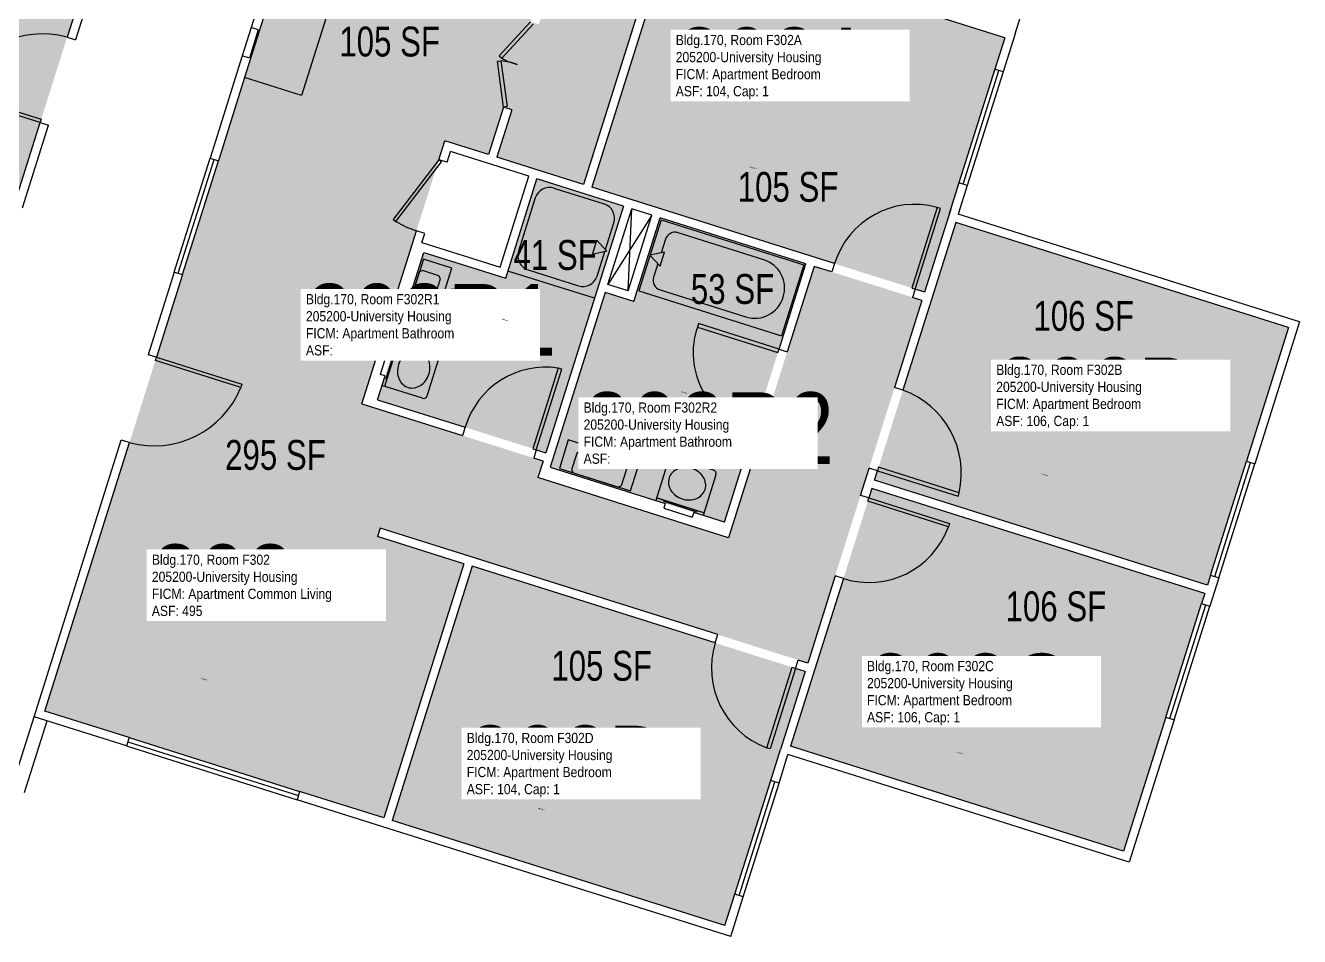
# Model space of a CAD drawing. Header units: inches. Extents: x -56 to 1185, y -144 to 3121.
# Drawn here: x 558 to 1071, y 2172 to 2539 of the extents above; entities that cross this region are included whole.
import ezdxf
from ezdxf.enums import TextEntityAlignment as Align

# ---------------------------------------------------------------- set-up
doc = ezdxf.new("R2010")
doc.units = ezdxf.units.IN
doc.header["$LTSCALE"] = 10
doc.header["$MEASUREMENT"] = 0
for name, color, linetype in [('A-DOOR', 2, 'CONTINUOUS'), ('A-FLOR', 3, 'CONTINUOUS'), ('A-GLAZ', 1, 'CONTINUOUS'), ('A-IDEN-RNUM', 7, 'CONTINUOUS'), ('A-IDEN-SNUM', 4, 'CONTINUOUS'), ('A-IDEN-VNUM', 4, 'CONTINUOUS'), ('A-WALL', 5, 'CONTINUOUS'), ('AREA-TEXT', 3, 'CONTINUOUS'), ('P-SANR-FIXT', 2, 'CONTINUOUS'), ('Rooms-Category-Color', 7, 'CONTINUOUS'), ('Rooms-College-Color', 7, 'CONTINUOUS'), ('Rooms-Department-Color', 7, 'CONTINUOUS'), ('Rooms-Division-Color', 7, 'CONTINUOUS'), ('Rooms-Information', 7, 'CONTINUOUS')]:
    doc.layers.add(name, color=color, linetype=linetype)
doc.styles.add('CP_AREA', font='arial.ttf', dxfattribs={"height": 15})
doc.styles.add('CP_ROOMSNUMBER', font='arial.ttf', dxfattribs={"height": 1})
doc.styles.add('CP_ROOMVNUMBER', font='arial.ttf', dxfattribs={"width": 0.85, "height": 0.075})

msp = doc.modelspace()

# ---------------------------------------------------------------- hatches: boundary and pattern name
at = {"layer": 'Rooms-Category-Color', "true_color": 0x728ef3}
for points in [[(255.85, 2476.55), (301.85, 2622.47), (474, 2568.2), (475.06, 2571.54), (440.24, 2582.51), (472.49, 2684.8), (608.87, 2641.81), (528.52, 2386.92), (448.88, 2412.03), (482.26, 2517.89), (408.35, 2541.19), (410.75, 2548.82), (333.97, 2573.03), (299.25, 2462.87)], [(814.87, 2576.87), (782.62, 2474.58), (747.81, 2485.55), (753.83, 2504.63), (750.49, 2505.68), (744.47, 2486.61), (646.24, 2517.57), (678.49, 2619.86), (776.72, 2588.89), (761.31, 2540.02), (764.65, 2538.96), (780.06, 2587.84), (814.87, 2576.87)], [(919.98, 2431.27), (952.22, 2533.56), (818.23, 2575.8), (785.98, 2473.52)], [(918.91, 2427.95), (872.91, 2282.03), (700.76, 2336.29), (699.71, 2332.95), (734.52, 2321.98), (702.27, 2219.7), (565.89, 2262.69), (646.24, 2517.57), (726.84, 2492.16), (693.46, 2386.3), (766.42, 2363.3), (764.31, 2356.62), (841.08, 2332.42), (875.51, 2441.63)], [(798.74, 2465.83), (767.47, 2366.64), (699.76, 2387.99), (718.43, 2447.24), (751.34, 2436.87), (763.93, 2476.8)], [(872.18, 2442.68), (839.4, 2338.72), (769.3, 2360.82), (791.44, 2431.04), (802.88, 2427.43), (813.52, 2461.17)], [(899.79, 2355.59), (932.49, 2459.31), (1066.48, 2417.06), (1033.78, 2313.34)], [(866.04, 2248.53), (898.73, 2352.25), (1032.73, 2310.01), (1000.03, 2206.29)], [(737.87, 2320.92), (705.62, 2218.63), (839.62, 2176.39), (871.87, 2278.67)]]:
    msp.add_hatch(color=171, dxfattribs=at).paths.add_polyline_path(points)
at = {"layer": 'Rooms-College-Color', "true_color": 0xadadad}
for points in [[(255.85, 2476.55), (301.85, 2622.47), (474, 2568.2), (475.06, 2571.54), (440.24, 2582.51), (472.49, 2684.8), (608.87, 2641.81), (528.52, 2386.92), (448.88, 2412.03), (482.26, 2517.89), (408.35, 2541.19), (410.75, 2548.82), (333.97, 2573.03), (299.25, 2462.87)], [(814.87, 2576.87), (782.62, 2474.58), (747.81, 2485.55), (753.83, 2504.63), (750.49, 2505.68), (744.47, 2486.61), (646.24, 2517.57), (678.49, 2619.86), (776.72, 2588.89), (761.31, 2540.02), (764.65, 2538.96), (780.06, 2587.84), (814.87, 2576.87)], [(919.98, 2431.27), (952.22, 2533.56), (818.23, 2575.8), (785.98, 2473.52)], [(918.91, 2427.95), (872.91, 2282.03), (700.76, 2336.29), (699.71, 2332.95), (734.52, 2321.98), (702.27, 2219.7), (565.89, 2262.69), (646.24, 2517.57), (726.84, 2492.16), (693.46, 2386.3), (766.42, 2363.3), (764.31, 2356.62), (841.08, 2332.42), (875.51, 2441.63)], [(798.74, 2465.83), (767.47, 2366.64), (699.76, 2387.99), (718.43, 2447.24), (751.34, 2436.87), (763.93, 2476.8)], [(872.18, 2442.68), (839.4, 2338.72), (769.3, 2360.82), (791.44, 2431.04), (802.88, 2427.43), (813.52, 2461.17)], [(899.79, 2355.59), (932.49, 2459.31), (1066.48, 2417.06), (1033.78, 2313.34)], [(866.04, 2248.53), (898.73, 2352.25), (1032.73, 2310.01), (1000.03, 2206.29)], [(737.87, 2320.92), (705.62, 2218.63), (839.62, 2176.39), (871.87, 2278.67)]]:
    msp.add_hatch(color=253, dxfattribs=at).paths.add_polyline_path(points)
at = {"layer": 'Rooms-Department-Color', "true_color": 0x604aed}
for points in [[(255.85, 2476.55), (301.85, 2622.47), (474, 2568.2), (475.06, 2571.54), (440.24, 2582.51), (472.49, 2684.8), (608.87, 2641.81), (528.52, 2386.92), (448.88, 2412.03), (482.26, 2517.89), (408.35, 2541.19), (410.75, 2548.82), (333.97, 2573.03), (299.25, 2462.87)], [(814.87, 2576.87), (782.62, 2474.58), (747.81, 2485.55), (753.83, 2504.63), (750.49, 2505.68), (744.47, 2486.61), (646.24, 2517.57), (678.49, 2619.86), (776.72, 2588.89), (761.31, 2540.02), (764.65, 2538.96), (780.06, 2587.84), (814.87, 2576.87)], [(919.98, 2431.27), (952.22, 2533.56), (818.23, 2575.8), (785.98, 2473.52)], [(918.91, 2427.95), (872.91, 2282.03), (700.76, 2336.29), (699.71, 2332.95), (734.52, 2321.98), (702.27, 2219.7), (565.89, 2262.69), (646.24, 2517.57), (726.84, 2492.16), (693.46, 2386.3), (766.42, 2363.3), (764.31, 2356.62), (841.08, 2332.42), (875.51, 2441.63)], [(798.74, 2465.83), (767.47, 2366.64), (699.76, 2387.99), (718.43, 2447.24), (751.34, 2436.87), (763.93, 2476.8)], [(872.18, 2442.68), (839.4, 2338.72), (769.3, 2360.82), (791.44, 2431.04), (802.88, 2427.43), (813.52, 2461.17)], [(899.79, 2355.59), (932.49, 2459.31), (1066.48, 2417.06), (1033.78, 2313.34)], [(866.04, 2248.53), (898.73, 2352.25), (1032.73, 2310.01), (1000.03, 2206.29)], [(737.87, 2320.92), (705.62, 2218.63), (839.62, 2176.39), (871.87, 2278.67)]]:
    msp.add_hatch(color=173, dxfattribs=at).paths.add_polyline_path(points)
at = {"layer": 'Rooms-Division-Color', "true_color": 0x604aed}
for points in [[(255.85, 2476.55), (301.85, 2622.47), (474, 2568.2), (475.06, 2571.54), (440.24, 2582.51), (472.49, 2684.8), (608.87, 2641.81), (528.52, 2386.92), (448.88, 2412.03), (482.26, 2517.89), (408.35, 2541.19), (410.75, 2548.82), (333.97, 2573.03), (299.25, 2462.87)], [(814.87, 2576.87), (782.62, 2474.58), (747.81, 2485.55), (753.83, 2504.63), (750.49, 2505.68), (744.47, 2486.61), (646.24, 2517.57), (678.49, 2619.86), (776.72, 2588.89), (761.31, 2540.02), (764.65, 2538.96), (780.06, 2587.84), (814.87, 2576.87)], [(919.98, 2431.27), (952.22, 2533.56), (818.23, 2575.8), (785.98, 2473.52)], [(918.91, 2427.95), (872.91, 2282.03), (700.76, 2336.29), (699.71, 2332.95), (734.52, 2321.98), (702.27, 2219.7), (565.89, 2262.69), (646.24, 2517.57), (726.84, 2492.16), (693.46, 2386.3), (766.42, 2363.3), (764.31, 2356.62), (841.08, 2332.42), (875.51, 2441.63)], [(798.74, 2465.83), (767.47, 2366.64), (699.76, 2387.99), (718.43, 2447.24), (751.34, 2436.87), (763.93, 2476.8)], [(872.18, 2442.68), (839.4, 2338.72), (769.3, 2360.82), (791.44, 2431.04), (802.88, 2427.43), (813.52, 2461.17)], [(899.79, 2355.59), (932.49, 2459.31), (1066.48, 2417.06), (1033.78, 2313.34)], [(866.04, 2248.53), (898.73, 2352.25), (1032.73, 2310.01), (1000.03, 2206.29)], [(737.87, 2320.92), (705.62, 2218.63), (839.62, 2176.39), (871.87, 2278.67)]]:
    msp.add_hatch(color=173, dxfattribs=at).paths.add_polyline_path(points)

# ---------------------------------------------------------------- linework, layer by layer
at = {"layer": 'A-DOOR'}
for p, q in [((761.32, 2540.01), (748.74, 2526.31)), ((749.78, 2525.36), (762.36, 2539.05)), ((748.05, 2524.11), (749.45, 2524.3)), ((750.49, 2505.68), (748.05, 2524.11)), ((748.74, 2526.31), (749.78, 2525.36)), ((749.45, 2524.3), (751.9, 2505.86)), ((564, 2499.46), (529.66, 2510.29)), ((530.09, 2511.64), (564.42, 2500.81)), ((751.9, 2505.86), (750.49, 2505.68)), ((564.42, 2500.81), (564, 2499.46)), ((724.43, 2484.53), (706.05, 2460.47)), ((707.17, 2459.61), (725.55, 2483.68)), ((725.55, 2483.68), (724.43, 2484.53)), ((925.02, 2465.33), (914.8, 2432.9)), ((916.15, 2432.48), (926.37, 2464.91)), ((926.37, 2464.91), (925.02, 2465.33)), ((706.05, 2460.47), (707.17, 2459.61)), ((914.8, 2432.9), (916.15, 2432.48)), ((828.93, 2418.56), (828.5, 2417.21)), ((828.5, 2417.21), (860.93, 2406.99)), ((861.36, 2408.34), (828.93, 2418.56)), ((860.93, 2406.99), (861.36, 2408.34)), ((610.34, 2403.68), (610.77, 2405.03)), ((644.68, 2392.86), (610.34, 2403.68)), ((610.77, 2405.03), (645.1, 2394.21)), ((772.53, 2400.69), (762.31, 2368.26)), ((763.66, 2367.84), (773.88, 2400.27)), ((773.88, 2400.27), (772.53, 2400.69)), ((645.1, 2394.21), (644.68, 2392.86)), ((762.31, 2368.26), (763.66, 2367.84)), ((901.41, 2360.76), (900.98, 2359.41)), ((900.98, 2359.41), (933.41, 2349.19)), ((933.83, 2350.54), (901.41, 2360.76)), ((933.41, 2349.19), (933.83, 2350.54)), ((897.1, 2347.09), (897.52, 2348.44)), ((929.52, 2336.87), (897.1, 2347.09)), ((897.52, 2348.44), (929.95, 2338.22)), ((929.95, 2338.22), (929.52, 2336.87)), ((856.47, 2247.88), (866.69, 2280.31)), ((868.04, 2279.88), (857.82, 2247.46)), ((866.69, 2280.31), (868.04, 2279.88)), ((857.82, 2247.46), (856.47, 2247.88))]:
    msp.add_line(p, q, dxfattribs=at)
for centre, radius, start, end in [((564.93, 2497.52), 37.6, 74.754, 157.9497), ((747.08, 2498.71), 25.7, 69.9013, 84.7065), ((762.51, 2547.68), 25.7, 240.2968, 255.102), ((916, 2432.79), 33.77, 74.5066, 162.9344), ((730.28, 2500.03), 46.56, 240.2319, 251.365), ((858.67, 2406.89), 31.88, 161.1186, 256.3225), ((767.5, 2367.21), 33.85, 81.4503, 163.4464), ((609.83, 2406.97), 37.6, 254.754, 337.9497), ((899.3, 2358.46), 35.43, 347.074, 70.3671), ((897.56, 2348.41), 33.98, 252.419, 340.1466), ((868.51, 2280.09), 34.38, 163.0601, 249.5054)]:
    msp.add_arc(centre, radius, start, end, dxfattribs=at)
at = {"layer": 'A-FLOR'}
for p, q in [((810.19, 2462.22), (792.5, 2434.37)), ((800.61, 2431.82), (802.08, 2464.77))]:
    msp.add_line(p, q, dxfattribs=at)
at = {"layer": 'A-GLAZ'}
for p, q in [((948.23, 2520.93), (933.8, 2475.15)), ((935.47, 2474.62), (949.9, 2520.4)), ((951.57, 2519.87), (937.14, 2474.09)), ((617.92, 2439.34), (632.35, 2485.12)), ((619.58, 2438.82), (634.02, 2484.6)), ((621.25, 2438.29), (635.69, 2484.07)), ((1035.05, 2317.4), (1049.49, 2363.18)), ((1036.72, 2316.88), (1051.15, 2362.66)), ((1038.39, 2316.35), (1052.82, 2362.13)), ((1017.01, 2260.18), (1031.44, 2305.96)), ((1018.68, 2259.65), (1033.11, 2305.43)), ((1020.35, 2259.13), (1034.78, 2304.91)), ((599.75, 2252.01), (668.42, 2230.36)), ((598.7, 2248.68), (667.36, 2227.03)), ((599.22, 2250.34), (667.89, 2228.7)), ((843.59, 2189.03), (858.03, 2234.81)), ((845.26, 2188.5), (859.7, 2234.28)), ((846.93, 2187.98), (861.36, 2233.76))]:
    msp.add_line(p, q, dxfattribs=at)
at = {"layer": 'A-WALL'}
for p, q in [((608.87, 2641.81), (574.82, 2533.8)), ((613.26, 2644.09), (578.16, 2532.74)), ((814.88, 2576.86), (782.63, 2474.57)), ((818.22, 2575.81), (785.97, 2473.52)), ((952.21, 2533.56), (818.22, 2575.81)), ((956.38, 2535.13), (961.19, 2550.39)), ((654.67, 2544.27), (646.25, 2517.57)), ((651.33, 2545.33), (648.92, 2537.7)), ((574.82, 2533.8), (578.16, 2532.74)), ((648.92, 2537.7), (645.31, 2526.25)), ((651.78, 2536.8), (648.18, 2525.35)), ((651.78, 2536.8), (648.92, 2537.7)), ((952.21, 2533.56), (948.23, 2520.93)), ((956.38, 2535.13), (951.57, 2519.87)), ((645.31, 2526.25), (632.35, 2485.12)), ((648.18, 2525.35), (645.31, 2526.25)), ((951.57, 2519.87), (948.23, 2520.93)), ((646.25, 2517.57), (635.69, 2484.07)), ((750.49, 2505.68), (744.48, 2486.6)), ((753.83, 2504.62), (747.82, 2485.55)), ((753.83, 2504.62), (750.49, 2505.68)), ((553.51, 2466.2), (564, 2499.46)), ((556.85, 2465.15), (567.33, 2498.41)), ((564, 2499.46), (567.33, 2498.41)), ((724.43, 2484.53), (726.84, 2492.16)), ((744.48, 2486.6), (726.84, 2492.16)), ((727.77, 2483.48), (729.12, 2487.77)), ((760.6, 2477.85), (729.12, 2487.77)), ((632.35, 2485.12), (635.69, 2484.07)), ((727.77, 2483.48), (724.43, 2484.53)), ((782.63, 2474.57), (747.82, 2485.55)), ((749.06, 2441.25), (760.6, 2477.85)), ((751.34, 2436.86), (763.93, 2476.8)), ((798.74, 2465.82), (763.93, 2476.8)), ((883.72, 2442.7), (785.97, 2473.52)), ((933.8, 2475.15), (929.89, 2462.75)), ((937.14, 2474.09), (933.53, 2462.65)), ((937.14, 2474.09), (933.8, 2475.15)), ((798.74, 2465.82), (767.47, 2366.64)), ((792.5, 2434.37), (802.08, 2464.77)), ((800.61, 2431.82), (810.19, 2462.22)), ((810.19, 2462.22), (802.08, 2464.77)), ((930.49, 2464.66), (919.97, 2431.28)), ((1070.86, 2419.35), (933.53, 2462.65)), ((802.89, 2427.42), (813.53, 2461.16)), ((872.18, 2442.67), (813.53, 2461.16)), ((932.48, 2459.31), (911.2, 2391.84)), ((1066.47, 2417.07), (932.48, 2459.31)), ((693.46, 2386.3), (715.41, 2455.92)), ((718.75, 2454.87), (715.41, 2455.92)), ((717.58, 2451.17), (718.75, 2454.87)), ((706.37, 2408.97), (718.44, 2447.23)), ((717.58, 2451.17), (749.06, 2441.25)), ((718.44, 2447.23), (751.34, 2436.86)), ((861.36, 2408.34), (872.18, 2442.67)), ((875.52, 2441.62), (864.7, 2407.28)), ((882.67, 2439.36), (875.52, 2441.62)), ((883.72, 2442.7), (882.67, 2439.36)), ((617.92, 2439.34), (607.43, 2406.08)), ((621.25, 2438.29), (610.77, 2405.03)), ((617.92, 2439.34), (621.25, 2438.29)), ((791.45, 2431.03), (769.31, 2360.81)), ((802.89, 2427.42), (791.45, 2431.03)), ((800.61, 2431.82), (792.5, 2434.37)), ((916.15, 2432.48), (915.1, 2429.14)), ((919.97, 2431.28), (916.15, 2432.48)), ((918.91, 2427.94), (907.86, 2392.89)), ((918.91, 2427.94), (915.1, 2429.14)), ((1066.47, 2417.07), (1049.49, 2363.18)), ((1070.86, 2419.35), (1052.82, 2362.13)), ((610.77, 2405.03), (607.43, 2406.08)), ((704.47, 2409.57), (700.86, 2398.12)), ((706.37, 2408.97), (704.47, 2409.57)), ((861.36, 2408.34), (864.7, 2407.28)), ((699.76, 2387.98), (702.77, 2397.52)), ((702.77, 2397.52), (700.86, 2398.12)), ((911.2, 2391.84), (907.86, 2392.89)), ((693.46, 2386.3), (734, 2373.52)), ((699.76, 2387.98), (735.05, 2376.86)), ((735.05, 2376.86), (734, 2373.52)), ((839.41, 2338.72), (851.13, 2375.91)), ((854.47, 2374.86), (841.09, 2332.42)), ((851.13, 2375.91), (854.47, 2374.86)), ((561.5, 2260.4), (596.6, 2371.75)), ((565.89, 2262.69), (599.94, 2370.7)), ((599.94, 2370.7), (596.6, 2371.75)), ((763.66, 2367.84), (762.61, 2364.5)), ((766.42, 2363.3), (762.61, 2364.5)), ((763.66, 2367.84), (767.47, 2366.64)), ((766.42, 2363.3), (764.32, 2356.62)), ((769.31, 2360.81), (815.56, 2346.23)), ((894.18, 2349.49), (897.64, 2360.46)), ((900.98, 2359.41), (897.64, 2360.46)), ((899.78, 2355.59), (900.98, 2359.41)), ((1049.49, 2363.18), (1052.82, 2362.13)), ((841.09, 2332.42), (764.32, 2356.62)), ((1033.77, 2313.35), (899.78, 2355.59)), ((897.52, 2348.44), (894.18, 2349.49)), ((898.72, 2352.26), (897.52, 2348.44)), ((1032.72, 2310.01), (898.72, 2352.26)), ((815.56, 2346.23), (814.96, 2344.32)), ((814.96, 2344.32), (826.41, 2340.72)), ((827.01, 2342.62), (826.41, 2340.72)), ((839.41, 2338.72), (827.01, 2342.62)), ((700.76, 2336.29), (699.71, 2332.95)), ((836.67, 2293.44), (700.76, 2336.29)), ((734.52, 2321.98), (699.71, 2332.95)), ((734.52, 2321.98), (702.27, 2219.69)), ((737.86, 2320.93), (705.61, 2218.64)), ((835.62, 2290.11), (737.86, 2320.93)), ((887.3, 2316.01), (866.03, 2248.54)), ((883.96, 2317.07), (872.91, 2282.02)), ((887.3, 2316.01), (883.96, 2317.07)), ((1035.05, 2317.4), (1033.77, 2313.35)), ((1038.39, 2316.35), (1034.78, 2304.91)), ((1035.05, 2317.4), (1038.39, 2316.35)), ((1032.72, 2310.01), (1031.44, 2305.96)), ((1031.44, 2305.96), (1034.78, 2304.91)), ((835.62, 2290.11), (836.67, 2293.44)), ((868.04, 2279.88), (869.1, 2283.22)), ((872.91, 2282.02), (869.1, 2283.22)), ((871.86, 2278.68), (861.94, 2247.21)), ((871.86, 2278.68), (868.04, 2279.88)), ((599.75, 2252.01), (565.89, 2262.69)), ((552.4, 2231.55), (561.5, 2260.4)), ((557.65, 2229.9), (566.75, 2258.75)), ((598.7, 2248.68), (561.5, 2260.4)), ((1017.01, 2260.18), (1000.02, 2206.29)), ((1020.35, 2259.13), (1002.31, 2201.9)), ((1017.01, 2260.18), (1020.35, 2259.13)), ((599.75, 2252.01), (598.7, 2248.68)), ((858.03, 2234.81), (861.94, 2247.21)), ((1000.02, 2206.29), (866.03, 2248.54)), ((861.36, 2233.76), (864.97, 2245.2)), ((1002.31, 2201.9), (864.97, 2245.2)), ((861.36, 2233.76), (858.03, 2234.81)), ((668.42, 2230.36), (667.36, 2227.03)), ((841.9, 2172), (667.36, 2227.03)), ((702.27, 2219.69), (668.42, 2230.36)), ((839.61, 2176.39), (705.61, 2218.64)), ((839.61, 2176.39), (843.59, 2189.03)), ((841.9, 2172), (846.93, 2187.98)), ((846.93, 2187.98), (843.59, 2189.03))]:
    msp.add_line(p, q, dxfattribs=at)
at = {"layer": 'P-SANR-FIXT'}
for p, q in [((701.38, 2612.64), (669.14, 2510.35)), ((669.14, 2510.35), (646.25, 2517.57)), ((770.79, 2473.06), (790.98, 2466.7)), ((763.27, 2469.14), (756.5, 2447.69)), ((791.5, 2448.39), (794.9, 2459.17)), ((813.94, 2460.38), (804.92, 2431.77)), ((813.94, 2460.38), (871.4, 2442.26)), ((786.24, 2446.43), (788.05, 2452.16)), ((788.05, 2452.16), (792.1, 2447.73)), ((815.67, 2452.53), (813.95, 2447.08)), ((855.19, 2444.28), (820.71, 2455.15)), ((792.1, 2447.73), (786.24, 2446.43)), ((788.14, 2437.71), (791.24, 2447.54)), ((815.28, 2447.37), (809.43, 2446.07)), ((809.43, 2446.07), (813.48, 2441.65)), ((813.48, 2441.65), (815.28, 2447.37)), ((718.22, 2444.55), (709.2, 2415.94)), ((729.67, 2440.94), (718.22, 2444.55)), ((720.65, 2412.33), (729.67, 2440.94)), ((812.56, 2442.65), (810.84, 2437.2)), ((871.4, 2442.26), (862.38, 2413.65)), ((716.57, 2439.3), (710.86, 2421.18)), ((717.82, 2439.96), (716.57, 2439.3)), ((724.5, 2437.85), (717.82, 2439.96)), ((724.1, 2433.26), (725.15, 2436.6)), ((725.15, 2436.6), (724.5, 2437.85)), ((787.06, 2428.75), (752.24, 2439.72)), ((760.42, 2440.16), (780.61, 2433.79)), ((722.13, 2430.27), (724.1, 2433.26)), ((804.92, 2431.77), (862.38, 2413.65)), ((813.46, 2432.17), (847.94, 2421.3)), ((720.59, 2425.45), (722.08, 2430.17)), ((710.86, 2421.18), (711.51, 2419.93)), ((719.49, 2418.64), (720.49, 2421.82)), ((720.49, 2421.82), (720.59, 2425.45)), ((709.2, 2415.94), (720.65, 2412.33)), ((711.51, 2419.93), (718.18, 2417.82)), ((718.18, 2417.82), (719.29, 2418.4)), ((702.64, 2393.37), (708.65, 2412.44)), ((708.65, 2412.44), (703.54, 2396.23)), ((723.91, 2407.63), (707.58, 2412.78)), ((707.27, 2409.73), (703.06, 2396.38)), ((707.75, 2409.58), (707.27, 2409.73)), ((719.78, 2389.54), (724.89, 2405.75)), ((703.54, 2396.23), (703.06, 2396.38)), ((717.9, 2388.56), (701.56, 2393.71)), ((776.56, 2371.77), (772.95, 2360.32)), ((805.17, 2362.75), (776.56, 2371.77)), ((779.96, 2366.32), (777.9, 2359.81)), ((781.26, 2367.14), (780.16, 2366.57)), ((784.6, 2366.09), (781.26, 2367.14)), ((787.59, 2364.11), (784.6, 2366.09)), ((792.35, 2362.59), (787.69, 2364.06)), ((834.99, 2359.64), (818.78, 2364.75)), ((772.95, 2360.32), (801.57, 2351.3)), ((777.9, 2359.81), (778.56, 2358.55)), ((796.05, 2362.48), (792.47, 2362.57)), ((799.22, 2361.48), (796.05, 2362.48)), ((797.93, 2353.49), (800.04, 2360.17)), ((800.04, 2360.17), (799.46, 2361.27)), ((801.57, 2351.3), (805.17, 2362.75)), ((816.9, 2363.77), (811.75, 2347.43)), ((778.56, 2358.55), (796.68, 2352.84)), ((835.97, 2357.75), (830.82, 2341.42)), ((796.68, 2352.84), (797.93, 2353.49)), ((831.16, 2342.49), (812.09, 2348.51)), ((812.09, 2348.51), (828.3, 2343.4)), ((814.95, 2347.61), (814.8, 2347.13)), ((814.8, 2347.13), (828.15, 2342.92)), ((828.3, 2343.4), (828.15, 2342.92))]:
    msp.add_line(p, q, dxfattribs=at)
for centre, radius, start, end in [((768.99, 2467.34), 6, 72.5017, 162.5017), ((789.18, 2460.97), 6, 342.5017, 72.5017), ((819.5, 2451.32), 4.02, 72.5017, 162.5017), ((762.22, 2445.88), 6, 162.5017, 252.5017), ((851.56, 2432.79), 12.05, 252.5017, 72.5017), ((782.42, 2439.52), 6, 252.5017, 342.5017), ((814.67, 2436), 4.02, 162.5017, 252.5017), ((729.95, 2424.38), 7.89, 111.9741, 135.8005), ((730.49, 2423.04), 9.33, 91.337, 111.9741), ((730.53, 2421.19), 11.18, 72.5017, 91.337), ((731.87, 2423.55), 8.55, 53.6663, 76.2771), ((722.47, 2430.04), 0.418, 146.5563, 162.5017), ((728.81, 2425.48), 6.3, 162.5017, 189.2028), ((728.81, 2425.48), 6.3, 135.8005, 162.5017), ((730.86, 2422.18), 10.24, 33.0292, 53.6663), ((732.84, 2423.47), 7.89, 9.2028, 33.0292), ((730.38, 2425.74), 7.89, 189.2028, 213.0292), ((731.59, 2426.52), 9.33, 213.0292, 233.6663), ((734.4, 2423.72), 6.3, 315.8005, 342.5017), ((734.4, 2423.72), 6.3, 342.5017, 9.2028), ((719.09, 2418.77), 0.418, 297.5017, 342.5017), ((732.68, 2428.01), 11.18, 233.6663, 252.5017), ((732.68, 2428.01), 11.18, 252.5017, 271.337), ((732.73, 2426.16), 9.33, 271.337, 291.9741), ((733.27, 2424.83), 7.89, 291.9741, 315.8005), ((715.72, 2400.19), 7.65, 122.4007, 143.2723), ((715.16, 2401.09), 6.59, 98.6932, 122.4007), ((714.98, 2402.25), 5.42, 72.5017, 98.6932), ((714.98, 2402.25), 5.42, 46.3101, 72.5017), ((714.17, 2401.4), 6.59, 22.6026, 46.3101), ((723.46, 2406.2), 1.5, 342.5017, 72.5017), ((716.8, 2399.39), 9, 162.5017, 181.731), ((716.8, 2399.39), 9, 143.2723, 162.5017), ((713.19, 2400.99), 7.65, 1.731, 22.6026), ((711.84, 2400.95), 9, 342.5017, 1.731), ((715.46, 2399.35), 7.65, 181.731, 202.6026), ((714.48, 2398.94), 6.59, 202.6026, 226.3101), ((712.92, 2400.15), 7.65, 302.4007, 323.2723), ((711.84, 2400.95), 9, 323.2723, 342.5017), ((713.67, 2398.09), 5.42, 226.3101, 252.5017), ((713.67, 2398.09), 5.42, 252.5017, 278.6932), ((713.49, 2399.25), 6.59, 278.6932, 302.4007), ((718.35, 2389.99), 1.5, 252.5017, 342.5017), ((795.68, 2372.85), 10.24, 123.0292, 143.6663), ((794.39, 2374.83), 7.89, 99.2028, 123.0292), ((794.14, 2376.39), 6.3, 72.5017, 99.2028), ((794.14, 2376.39), 6.3, 45.8005, 72.5017), ((793.04, 2375.25), 7.89, 21.9741, 45.8005), ((796.67, 2372.52), 11.18, 162.5017, 181.337), ((794.32, 2373.85), 8.55, 143.6663, 166.2771), ((791.7, 2374.71), 9.33, 1.337, 21.9741), ((789.85, 2374.67), 11.18, 342.5017, 1.337), ((794.82, 2372.48), 9.33, 181.337, 201.9741), ((789.85, 2374.67), 11.18, 323.6663, 342.5017), ((780.36, 2366.19), 0.418, 117.5017, 162.5017), ((793.48, 2371.94), 7.89, 201.9741, 225.8005), ((787.82, 2364.46), 0.418, 236.5563, 252.5017), ((792.38, 2370.8), 6.3, 225.8005, 252.5017), ((792.38, 2370.8), 6.3, 252.5017, 279.2028), ((792.13, 2372.36), 7.89, 279.2028, 303.0292), ((791.34, 2373.57), 9.33, 303.0292, 323.6663), ((818.33, 2363.32), 1.5, 72.5017, 162.5017), ((792.48, 2362.99), 0.418, 252.5017, 268.447), ((799.09, 2361.08), 0.418, 27.5017, 72.5017), ((823.13, 2354.02), 6.59, 112.6026, 136.3101), ((823.54, 2353.05), 7.65, 91.731, 112.6026), ((823.58, 2351.7), 9, 72.5017, 91.731), ((823.58, 2351.7), 9, 53.2723, 72.5017), ((824.39, 2352.78), 7.65, 32.4007, 53.2723), ((834.54, 2358.2), 1.5, 342.5017, 72.5017), ((822.28, 2354.84), 5.42, 162.5017, 188.6932), ((823.44, 2355.01), 6.59, 188.6932, 212.4007), ((822.28, 2354.84), 5.42, 136.3101, 162.5017), ((825.28, 2353.35), 6.59, 8.6932, 32.4007), ((826.44, 2353.52), 5.42, 342.5017, 8.6932), ((824.34, 2355.58), 7.65, 212.4007, 233.2723), ((825.14, 2356.66), 9, 233.2723, 252.5017), ((825.59, 2354.34), 6.59, 292.6026, 316.3101), ((826.44, 2353.52), 5.42, 316.3101, 342.5017), ((825.14, 2356.66), 9, 252.5017, 271.731), ((825.18, 2355.31), 7.65, 271.731, 292.6026)]:
    msp.add_arc(centre, radius, start, end, dxfattribs=at)

# ---------------------------------------------------------------- texts
at = {"layer": 'A-IDEN-RNUM', "style": 'CP_ROOMSNUMBER'}
for s, rotation, p in [('0302-A0', 342.88, (849.53, 2481.48)), ('0302-R1', 342.88, (749.64, 2420.28)), ('0302-R2', 342.88, (822.01, 2391.05)), ('0302-B0', 342.9128, (966.82, 2357.97)), ('0302-00', 342.9128, (628.34, 2275.76)), ('0302-C0', 342.88, (933.13, 2246.01)), ('0302-D0', 342.9128, (764.28, 2223.43))]:
    msp.add_text(s, height=0.36, rotation=rotation, dxfattribs=at).set_placement(p)
at = {"layer": 'A-IDEN-SNUM', "style": 'CP_ROOMSNUMBER'}
for s, rotation, p in [('1700F302A0', 342.88, (849.53, 2481.48)), ('1700F302R1', 342.88, (749.64, 2420.28)), ('1700F302R2', 342.88, (822.01, 2391.05)), ('1700F302B0', 342.9128, (966.82, 2357.97)), ('1700F30200', 342.9128, (628.34, 2275.76)), ('1700F302C0', 342.88, (933.13, 2246.01)), ('1700F302D0', 342.9128, (764.28, 2223.43))]:
    msp.add_text(s, height=0.36, rotation=rotation, dxfattribs=at).set_placement(p)
at = {"layer": 'A-IDEN-VNUM', "style": 'CP_ROOMVNUMBER', "width": 0.85}
for s, p in [('302A', (819.79, 2508.8)), ('302R1', (670.94, 2405.72)), ('302B', (948.78, 2376.12)), ('302R2', (782.7, 2362.12)), ('302', (608.93, 2300.9)), ('302C', (896.78, 2256.93)), ('302D', (735.67, 2228.01))]:
    msp.add_text(s, height=28.8, dxfattribs=at).set_placement(p)
at = {"layer": 'AREA-TEXT', "style": 'CP_AREA', "width": 0.75}
for s, p in [('105 SF', (704.65, 2532.05)), ('105 SF', (865.01, 2473.59)), ('41 SF', (771.24, 2446.2)), ('53 SF', (842.65, 2432.5)), ('106 SF', (984.01, 2421.69)), ('295 SF', (658.68, 2365.75)), ('106 SF', (972.8, 2304.85)), ('105 SF', (789.98, 2280.92))]:
    msp.add_text(s, height=12, dxfattribs=at).set_placement(p, align=Align.MIDDLE_CENTER)

# ---------------------------------------------------------------- next in the draw order: texts
at = {"layer": 'Rooms-Information', "char_height": 4.1143, "width": 92.16, "attachment_point": 7, "style": 'CP_ROOMVNUMBER', "bg_fill": 3, "box_fill_scale": 1.5, "bg_fill_color": 256, "bg_fill_true_color": 13158600, "bg_fill_transparency": 0}
for s, insert in [('Bldg.170, Room F302A^M^J205200-University Housing^M^JFICM: Apartment Bedroom^M^JASF: 104, Cap: 1', (819.79, 2508.8)), ('Bldg.170, Room F302R1^M^J205200-University Housing^M^JFICM: Apartment Bathroom^M^JASF: ', (670.94, 2405.72)), ('Bldg.170, Room F302B^M^J205200-University Housing^M^JFICM: Apartment Bedroom^M^JASF: 106, Cap: 1', (948.78, 2376.12)), ('Bldg.170, Room F302R2^M^J205200-University Housing^M^JFICM: Apartment Bathroom^M^JASF: ', (782.7, 2362.12)), ('Bldg.170, Room F302^M^J205200-University Housing^M^JFICM: Apartment Common Living^M^JASF: 495', (608.93, 2300.9)), ('Bldg.170, Room F302C^M^J205200-University Housing^M^JFICM: Apartment Bedroom^M^JASF: 106, Cap: 1', (896.78, 2256.93)), ('Bldg.170, Room F302D^M^J205200-University Housing^M^JFICM: Apartment Bedroom^M^JASF: 104, Cap: 1', (735.67, 2228.01))]:
    msp.add_mtext(s, dxfattribs=dict(at, insert=insert))

doc.saveas('drawing.dxf')
